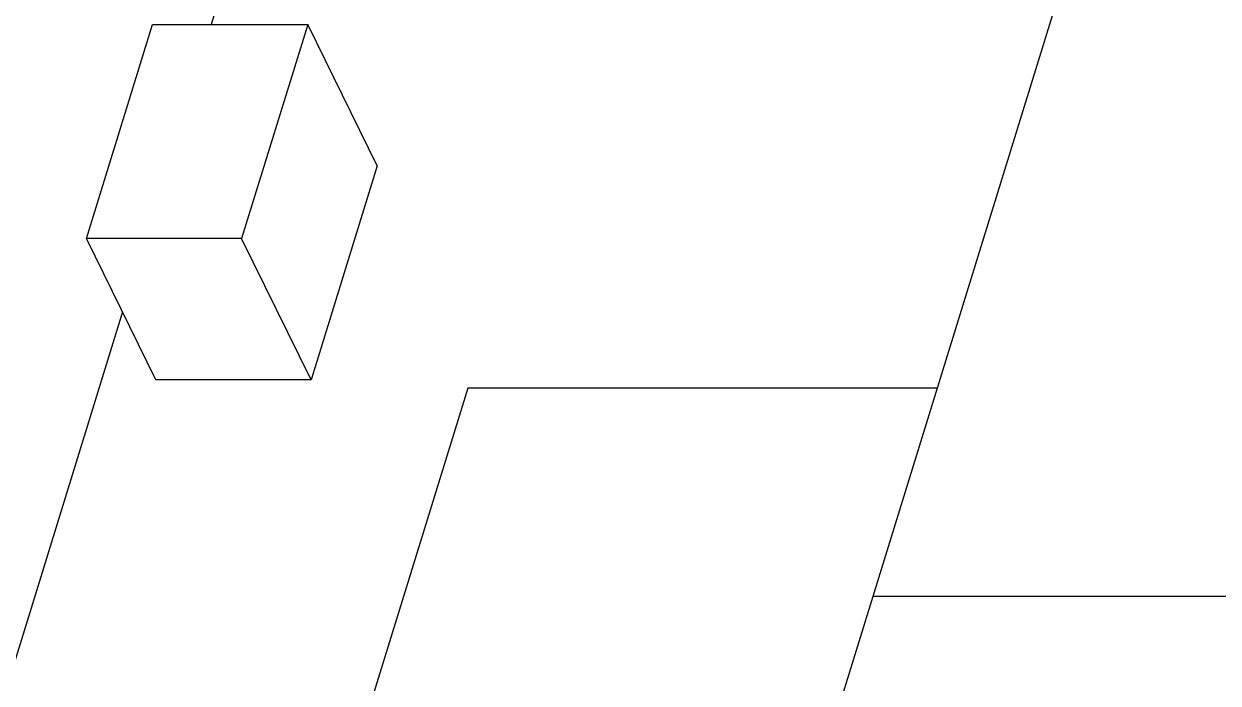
# Model space of a CAD drawing. Header units: millimetres. Extents: x 0 to 420, y 0 to 297.
# Drawn here: x 49.1 to 75.35, y 207.59 to 222.07 of the extents above; entities that cross this region are included whole.
import ezdxf

# ---------------------------------------------------------------- set-up
doc = ezdxf.new("R2010")
doc.units = ezdxf.units.MM
doc.header["$LTSCALE"] = 23.1
doc.layers.get('0').update_dxf_attribs({"linetype": 'CONTINUOUS'})

msp = doc.modelspace()

# ---------------------------------------------------------------- linework, layer by layer
at = {"color": 4, "linetype": 'CONTINUOUS'}
for p, q in [((74.87, 232.505), (63.683, 196.301)), ((109.206, 209.489), (67.758, 209.489))]:
    msp.add_line(p, q, dxfattribs=at)
at = {"color": 7, "linetype": 'CONTINUOUS'}
for p, q in [((53.762, 223.808), (53.22, 222.055)), ((50.479, 217.355), (51.932, 222.055)), ((51.932, 222.055), (55.34, 222.055)), ((55.34, 222.055), (53.887, 217.355)), ((56.865, 218.947), (55.34, 222.055)), ((56.865, 218.947), (55.413, 214.247)), ((52.005, 214.247), (50.479, 217.355)), ((53.887, 217.355), (50.479, 217.355)), ((55.413, 214.247), (53.887, 217.355)), ((51.27, 215.744), (45.002, 195.461)), ((55.413, 214.247), (52.005, 214.247))]:
    msp.add_line(p, q, dxfattribs=at)
at = {"color": 40, "linetype": 'CONTINUOUS'}
for p, q in [((58.856, 214.064), (53.167, 195.656)), ((69.172, 214.064), (58.856, 214.064))]:
    msp.add_line(p, q, dxfattribs=at)

doc.saveas('drawing.dxf')
